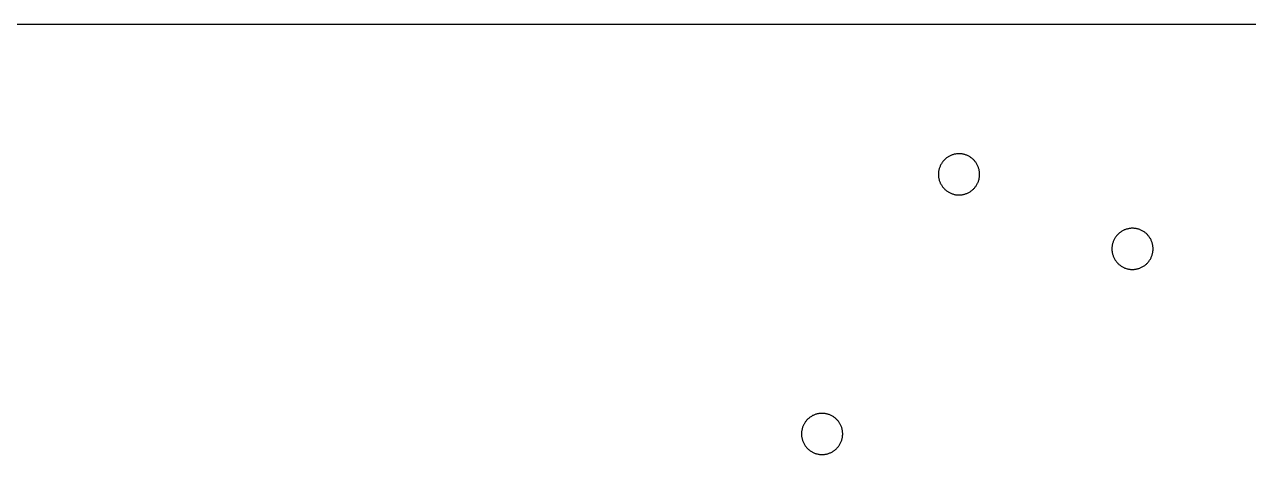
# Model space of a CAD drawing. Header units: millimetres. Extents: x -542 to -281, y -114 to -5.
# Drawn here: x -411.6 to -346.3, y -27.8 to -4.9 of the extents above; entities that cross this region are included whole.
import ezdxf

# ---------------------------------------------------------------- set-up
doc = ezdxf.new("R2010")
doc.units = ezdxf.units.MM
doc.layers.add('bottom_plate', color=18, linetype='Continuous', true_color=0x000000)

msp = doc.modelspace()

# ---------------------------------------------------------------- linework, layer by layer
at = {"layer": 'bottom_plate'}
for p, q in [((-282.863, -4.854, 0.2), (-540.415, -4.854, 0.2)), ((-361.822, -11.768, 0.2), (-361.86, -11.773, 0.2)), ((-361.784, -11.765, 0.2), (-361.822, -11.768, 0.2)), ((-361.746, -11.764, 0.2), (-361.784, -11.765, 0.2)), ((-361.707, -11.763, 0.2), (-361.746, -11.764, 0.2)), ((-361.669, -11.764, 0.2), (-361.707, -11.763, 0.2)), ((-361.631, -11.767, 0.2), (-361.669, -11.764, 0.2)), ((-361.593, -11.77, 0.2), (-361.631, -11.767, 0.2)), ((-362.715, -12.401, 0.2), (-362.73, -12.436, 0.2)), ((-362.698, -12.367, 0.2), (-362.715, -12.401, 0.2)), ((-362.68, -12.333, 0.2), (-362.698, -12.367, 0.2)), ((-362.661, -12.3, 0.2), (-362.68, -12.333, 0.2)), ((-362.641, -12.267, 0.2), (-362.661, -12.3, 0.2)), ((-362.62, -12.236, 0.2), (-362.641, -12.267, 0.2)), ((-362.598, -12.205, 0.2), (-362.62, -12.236, 0.2)), ((-362.574, -12.174, 0.2), (-362.598, -12.205, 0.2)), ((-362.55, -12.145, 0.2), (-362.574, -12.174, 0.2)), ((-362.524, -12.117, 0.2), (-362.55, -12.145, 0.2)), ((-362.498, -12.089, 0.2), (-362.524, -12.117, 0.2)), ((-362.471, -12.062, 0.2), (-362.498, -12.089, 0.2)), ((-362.442, -12.037, 0.2), (-362.471, -12.062, 0.2)), ((-362.413, -12.012, 0.2), (-362.442, -12.037, 0.2)), ((-362.383, -11.988, 0.2), (-362.413, -12.012, 0.2)), ((-362.353, -11.966, 0.2), (-362.383, -11.988, 0.2)), ((-362.321, -11.944, 0.2), (-362.353, -11.966, 0.2)), ((-362.289, -11.924, 0.2), (-362.321, -11.944, 0.2)), ((-362.256, -11.905, 0.2), (-362.289, -11.924, 0.2)), ((-362.222, -11.886, 0.2), (-362.256, -11.905, 0.2)), ((-362.188, -11.869, 0.2), (-362.222, -11.886, 0.2)), ((-362.153, -11.854, 0.2), (-362.188, -11.869, 0.2)), ((-362.118, -11.839, 0.2), (-362.153, -11.854, 0.2)), ((-362.082, -11.826, 0.2), (-362.118, -11.839, 0.2)), ((-362.046, -11.814, 0.2), (-362.082, -11.826, 0.2)), ((-362.009, -11.803, 0.2), (-362.046, -11.814, 0.2)), ((-361.972, -11.793, 0.2), (-362.009, -11.803, 0.2)), ((-361.935, -11.785, 0.2), (-361.972, -11.793, 0.2)), ((-361.897, -11.778, 0.2), (-361.935, -11.785, 0.2)), ((-361.86, -11.773, 0.2), (-361.897, -11.778, 0.2)), ((-361.555, -11.775, 0.2), (-361.593, -11.77, 0.2)), ((-361.518, -11.782, 0.2), (-361.555, -11.775, 0.2)), ((-361.48, -11.789, 0.2), (-361.518, -11.782, 0.2)), ((-361.443, -11.798, 0.2), (-361.48, -11.789, 0.2)), ((-361.406, -11.808, 0.2), (-361.443, -11.798, 0.2)), ((-361.37, -11.82, 0.2), (-361.406, -11.808, 0.2)), ((-361.334, -11.832, 0.2), (-361.37, -11.82, 0.2)), ((-361.298, -11.846, 0.2), (-361.334, -11.832, 0.2)), ((-361.263, -11.861, 0.2), (-361.298, -11.846, 0.2)), ((-361.229, -11.878, 0.2), (-361.263, -11.861, 0.2)), ((-361.195, -11.895, 0.2), (-361.229, -11.878, 0.2)), ((-361.161, -11.914, 0.2), (-361.195, -11.895, 0.2)), ((-361.129, -11.934, 0.2), (-361.161, -11.914, 0.2)), ((-361.097, -11.955, 0.2), (-361.129, -11.934, 0.2)), ((-361.066, -11.977, 0.2), (-361.097, -11.955, 0.2)), ((-361.035, -12, 0.2), (-361.066, -11.977, 0.2)), ((-361.006, -12.024, 0.2), (-361.035, -12, 0.2)), ((-360.977, -12.049, 0.2), (-361.006, -12.024, 0.2)), ((-360.949, -12.076, 0.2), (-360.977, -12.049, 0.2)), ((-360.922, -12.103, 0.2), (-360.949, -12.076, 0.2)), ((-360.896, -12.131, 0.2), (-360.922, -12.103, 0.2)), ((-360.872, -12.16, 0.2), (-360.896, -12.131, 0.2)), ((-360.848, -12.189, 0.2), (-360.872, -12.16, 0.2)), ((-360.825, -12.22, 0.2), (-360.848, -12.189, 0.2)), ((-360.803, -12.251, 0.2), (-360.825, -12.22, 0.2)), ((-360.782, -12.283, 0.2), (-360.803, -12.251, 0.2)), ((-360.763, -12.316, 0.2), (-360.782, -12.283, 0.2)), ((-360.744, -12.35, 0.2), (-360.763, -12.316, 0.2)), ((-360.727, -12.384, 0.2), (-360.744, -12.35, 0.2)), ((-360.711, -12.418, 0.2), (-360.727, -12.384, 0.2)), ((-360.696, -12.454, 0.2), (-360.711, -12.418, 0.2)), ((-362.815, -12.806, 0.2), (-362.817, -12.844, 0.2)), ((-362.817, -12.844, 0.2), (-362.817, -12.883, 0.2)), ((-362.817, -12.883, 0.2), (-362.815, -12.921, 0.2)), ((-362.813, -12.768, 0.2), (-362.815, -12.806, 0.2)), ((-362.815, -12.921, 0.2), (-362.813, -12.959, 0.2)), ((-362.809, -12.73, 0.2), (-362.813, -12.768, 0.2)), ((-362.813, -12.959, 0.2), (-362.809, -12.997, 0.2)), ((-362.804, -12.692, 0.2), (-362.809, -12.73, 0.2)), ((-362.809, -12.997, 0.2), (-362.804, -13.035, 0.2)), ((-362.797, -12.655, 0.2), (-362.804, -12.692, 0.2)), ((-362.804, -13.035, 0.2), (-362.797, -13.072, 0.2)), ((-362.789, -12.617, 0.2), (-362.797, -12.655, 0.2)), ((-362.797, -13.072, 0.2), (-362.789, -13.11, 0.2)), ((-362.78, -12.58, 0.2), (-362.789, -12.617, 0.2)), ((-362.769, -12.544, 0.2), (-362.78, -12.58, 0.2)), ((-362.758, -12.507, 0.2), (-362.769, -12.544, 0.2)), ((-362.745, -12.471, 0.2), (-362.758, -12.507, 0.2)), ((-362.73, -12.436, 0.2), (-362.745, -12.471, 0.2)), ((-360.683, -12.489, 0.2), (-360.696, -12.454, 0.2)), ((-360.67, -12.525, 0.2), (-360.683, -12.489, 0.2)), ((-360.659, -12.562, 0.2), (-360.67, -12.525, 0.2)), ((-360.649, -12.599, 0.2), (-360.659, -12.562, 0.2)), ((-360.641, -12.636, 0.2), (-360.649, -12.599, 0.2)), ((-360.633, -12.673, 0.2), (-360.641, -12.636, 0.2)), ((-360.641, -13.091, 0.2), (-360.633, -13.053, 0.2)), ((-360.627, -12.711, 0.2), (-360.633, -12.673, 0.2)), ((-360.633, -13.053, 0.2), (-360.627, -13.016, 0.2)), ((-360.623, -12.749, 0.2), (-360.627, -12.711, 0.2)), ((-360.627, -13.016, 0.2), (-360.623, -12.978, 0.2)), ((-360.62, -12.787, 0.2), (-360.623, -12.749, 0.2)), ((-360.623, -12.978, 0.2), (-360.62, -12.94, 0.2)), ((-360.618, -12.825, 0.2), (-360.62, -12.787, 0.2)), ((-360.62, -12.94, 0.2), (-360.618, -12.902, 0.2)), ((-360.617, -12.863, 0.2), (-360.618, -12.825, 0.2)), ((-360.618, -12.902, 0.2), (-360.617, -12.863, 0.2)), ((-362.789, -13.11, 0.2), (-362.78, -13.147, 0.2)), ((-362.78, -13.147, 0.2), (-362.769, -13.183, 0.2)), ((-362.769, -13.183, 0.2), (-362.758, -13.22, 0.2)), ((-362.758, -13.22, 0.2), (-362.745, -13.256, 0.2)), ((-362.745, -13.256, 0.2), (-362.73, -13.291, 0.2)), ((-362.73, -13.291, 0.2), (-362.715, -13.326, 0.2)), ((-362.715, -13.326, 0.2), (-362.698, -13.36, 0.2)), ((-362.698, -13.36, 0.2), (-362.68, -13.394, 0.2)), ((-362.68, -13.394, 0.2), (-362.661, -13.427, 0.2)), ((-362.661, -13.427, 0.2), (-362.641, -13.46, 0.2)), ((-362.641, -13.46, 0.2), (-362.62, -13.491, 0.2)), ((-362.62, -13.491, 0.2), (-362.598, -13.522, 0.2)), ((-362.598, -13.522, 0.2), (-362.574, -13.552, 0.2)), ((-362.574, -13.552, 0.2), (-362.55, -13.582, 0.2)), ((-362.55, -13.582, 0.2), (-362.524, -13.61, 0.2)), ((-362.524, -13.61, 0.2), (-362.498, -13.638, 0.2)), ((-362.498, -13.638, 0.2), (-362.471, -13.665, 0.2)), ((-362.471, -13.665, 0.2), (-362.442, -13.69, 0.2)), ((-362.442, -13.69, 0.2), (-362.413, -13.715, 0.2)), ((-362.413, -13.715, 0.2), (-362.383, -13.739, 0.2)), ((-361.066, -13.75, 0.2), (-361.035, -13.727, 0.2)), ((-361.035, -13.727, 0.2), (-361.006, -13.703, 0.2)), ((-361.006, -13.703, 0.2), (-360.977, -13.677, 0.2)), ((-360.977, -13.677, 0.2), (-360.949, -13.651, 0.2)), ((-360.949, -13.651, 0.2), (-360.922, -13.624, 0.2)), ((-360.922, -13.624, 0.2), (-360.896, -13.596, 0.2)), ((-360.896, -13.596, 0.2), (-360.872, -13.567, 0.2)), ((-360.872, -13.567, 0.2), (-360.848, -13.537, 0.2)), ((-360.848, -13.537, 0.2), (-360.825, -13.507, 0.2)), ((-360.825, -13.507, 0.2), (-360.803, -13.476, 0.2)), ((-360.803, -13.476, 0.2), (-360.782, -13.443, 0.2)), ((-360.782, -13.443, 0.2), (-360.763, -13.411, 0.2)), ((-360.763, -13.411, 0.2), (-360.744, -13.377, 0.2)), ((-360.744, -13.377, 0.2), (-360.727, -13.343, 0.2)), ((-360.727, -13.343, 0.2), (-360.711, -13.309, 0.2)), ((-360.711, -13.309, 0.2), (-360.696, -13.273, 0.2)), ((-360.696, -13.273, 0.2), (-360.683, -13.238, 0.2)), ((-360.683, -13.238, 0.2), (-360.67, -13.202, 0.2)), ((-360.67, -13.202, 0.2), (-360.659, -13.165, 0.2)), ((-360.659, -13.165, 0.2), (-360.649, -13.128, 0.2)), ((-360.649, -13.128, 0.2), (-360.641, -13.091, 0.2)), ((-362.383, -13.739, 0.2), (-362.353, -13.761, 0.2)), ((-362.353, -13.761, 0.2), (-362.321, -13.783, 0.2)), ((-362.321, -13.783, 0.2), (-362.289, -13.803, 0.2)), ((-362.289, -13.803, 0.2), (-362.256, -13.822, 0.2)), ((-362.256, -13.822, 0.2), (-362.222, -13.84, 0.2)), ((-362.222, -13.84, 0.2), (-362.188, -13.857, 0.2)), ((-362.188, -13.857, 0.2), (-362.153, -13.873, 0.2)), ((-362.153, -13.873, 0.2), (-362.118, -13.888, 0.2)), ((-362.118, -13.888, 0.2), (-362.082, -13.901, 0.2)), ((-362.082, -13.901, 0.2), (-362.046, -13.913, 0.2)), ((-362.046, -13.913, 0.2), (-362.009, -13.924, 0.2)), ((-362.009, -13.924, 0.2), (-361.972, -13.933, 0.2)), ((-361.972, -13.933, 0.2), (-361.935, -13.942, 0.2)), ((-361.935, -13.942, 0.2), (-361.897, -13.949, 0.2)), ((-361.897, -13.949, 0.2), (-361.86, -13.954, 0.2)), ((-361.86, -13.954, 0.2), (-361.822, -13.958, 0.2)), ((-361.822, -13.958, 0.2), (-361.784, -13.961, 0.2)), ((-361.784, -13.961, 0.2), (-361.746, -13.963, 0.2)), ((-361.746, -13.963, 0.2), (-361.707, -13.963, 0.2)), ((-361.707, -13.963, 0.2), (-361.669, -13.962, 0.2)), ((-361.669, -13.962, 0.2), (-361.631, -13.96, 0.2)), ((-361.631, -13.96, 0.2), (-361.593, -13.956, 0.2)), ((-361.593, -13.956, 0.2), (-361.555, -13.951, 0.2)), ((-361.555, -13.951, 0.2), (-361.518, -13.945, 0.2)), ((-361.518, -13.945, 0.2), (-361.48, -13.938, 0.2)), ((-361.48, -13.938, 0.2), (-361.443, -13.929, 0.2)), ((-361.443, -13.929, 0.2), (-361.406, -13.919, 0.2)), ((-361.406, -13.919, 0.2), (-361.37, -13.907, 0.2)), ((-361.37, -13.907, 0.2), (-361.334, -13.895, 0.2)), ((-361.334, -13.895, 0.2), (-361.298, -13.881, 0.2)), ((-361.298, -13.881, 0.2), (-361.263, -13.865, 0.2)), ((-361.263, -13.865, 0.2), (-361.229, -13.849, 0.2)), ((-361.229, -13.849, 0.2), (-361.195, -13.832, 0.2)), ((-361.195, -13.832, 0.2), (-361.161, -13.813, 0.2)), ((-361.161, -13.813, 0.2), (-361.129, -13.793, 0.2)), ((-361.129, -13.793, 0.2), (-361.097, -13.772, 0.2)), ((-361.097, -13.772, 0.2), (-361.066, -13.75, 0.2)), ((-353.413, -16.314, 0.2), (-353.431, -16.348, 0.2)), ((-353.394, -16.281, 0.2), (-353.413, -16.314, 0.2)), ((-353.374, -16.249, 0.2), (-353.394, -16.281, 0.2)), ((-353.353, -16.217, 0.2), (-353.374, -16.249, 0.2)), ((-353.33, -16.186, 0.2), (-353.353, -16.217, 0.2)), ((-353.307, -16.156, 0.2), (-353.33, -16.186, 0.2)), ((-353.283, -16.126, 0.2), (-353.307, -16.156, 0.2)), ((-353.257, -16.098, 0.2), (-353.283, -16.126, 0.2)), ((-353.231, -16.07, 0.2), (-353.257, -16.098, 0.2)), ((-353.203, -16.044, 0.2), (-353.231, -16.07, 0.2)), ((-353.175, -16.018, 0.2), (-353.203, -16.044, 0.2)), ((-353.146, -15.993, 0.2), (-353.175, -16.018, 0.2)), ((-353.116, -15.97, 0.2), (-353.146, -15.993, 0.2)), ((-353.085, -15.947, 0.2), (-353.116, -15.97, 0.2)), ((-353.054, -15.926, 0.2), (-353.085, -15.947, 0.2)), ((-353.021, -15.905, 0.2), (-353.054, -15.926, 0.2)), ((-352.989, -15.886, 0.2), (-353.021, -15.905, 0.2)), ((-352.955, -15.868, 0.2), (-352.989, -15.886, 0.2)), ((-352.921, -15.851, 0.2), (-352.955, -15.868, 0.2)), ((-352.886, -15.835, 0.2), (-352.921, -15.851, 0.2)), ((-352.851, -15.82, 0.2), (-352.886, -15.835, 0.2)), ((-352.815, -15.807, 0.2), (-352.851, -15.82, 0.2)), ((-352.779, -15.795, 0.2), (-352.815, -15.807, 0.2)), ((-352.742, -15.784, 0.2), (-352.779, -15.795, 0.2)), ((-352.705, -15.775, 0.2), (-352.742, -15.784, 0.2)), ((-352.668, -15.767, 0.2), (-352.705, -15.775, 0.2)), ((-352.63, -15.76, 0.2), (-352.668, -15.767, 0.2)), ((-352.592, -15.754, 0.2), (-352.63, -15.76, 0.2)), ((-352.554, -15.75, 0.2), (-352.592, -15.754, 0.2)), ((-352.516, -15.747, 0.2), (-352.554, -15.75, 0.2)), ((-352.478, -15.745, 0.2), (-352.516, -15.747, 0.2)), ((-352.44, -15.745, 0.2), (-352.478, -15.745, 0.2)), ((-352.402, -15.746, 0.2), (-352.44, -15.745, 0.2)), ((-352.364, -15.748, 0.2), (-352.402, -15.746, 0.2)), ((-352.326, -15.752, 0.2), (-352.364, -15.748, 0.2)), ((-352.288, -15.757, 0.2), (-352.326, -15.752, 0.2)), ((-352.25, -15.763, 0.2), (-352.288, -15.757, 0.2)), ((-352.213, -15.771, 0.2), (-352.25, -15.763, 0.2)), ((-352.176, -15.779, 0.2), (-352.213, -15.771, 0.2)), ((-352.139, -15.79, 0.2), (-352.176, -15.779, 0.2)), ((-352.102, -15.801, 0.2), (-352.139, -15.79, 0.2)), ((-352.066, -15.814, 0.2), (-352.102, -15.801, 0.2)), ((-352.031, -15.828, 0.2), (-352.066, -15.814, 0.2)), ((-351.996, -15.843, 0.2), (-352.031, -15.828, 0.2)), ((-351.961, -15.859, 0.2), (-351.996, -15.843, 0.2)), ((-351.927, -15.877, 0.2), (-351.961, -15.859, 0.2)), ((-351.894, -15.895, 0.2), (-351.927, -15.877, 0.2)), ((-351.861, -15.915, 0.2), (-351.894, -15.895, 0.2)), ((-351.83, -15.936, 0.2), (-351.861, -15.915, 0.2)), ((-351.798, -15.958, 0.2), (-351.83, -15.936, 0.2)), ((-351.768, -15.981, 0.2), (-351.798, -15.958, 0.2)), ((-351.738, -16.006, 0.2), (-351.768, -15.981, 0.2)), ((-351.71, -16.031, 0.2), (-351.738, -16.006, 0.2)), ((-351.682, -16.057, 0.2), (-351.71, -16.031, 0.2)), ((-351.655, -16.084, 0.2), (-351.682, -16.057, 0.2)), ((-351.629, -16.112, 0.2), (-351.655, -16.084, 0.2)), ((-351.604, -16.141, 0.2), (-351.629, -16.112, 0.2)), ((-351.58, -16.171, 0.2), (-351.604, -16.141, 0.2)), ((-351.557, -16.201, 0.2), (-351.58, -16.171, 0.2)), ((-351.536, -16.233, 0.2), (-351.557, -16.201, 0.2)), ((-351.515, -16.265, 0.2), (-351.536, -16.233, 0.2)), ((-351.495, -16.298, 0.2), (-351.515, -16.265, 0.2)), ((-351.477, -16.331, 0.2), (-351.495, -16.298, 0.2)), ((-351.46, -16.365, 0.2), (-351.477, -16.331, 0.2)), ((-353.548, -16.788, 0.2), (-353.549, -16.826, 0.2)), ((-353.549, -16.826, 0.2), (-353.549, -16.864, 0.2)), ((-353.549, -16.864, 0.2), (-353.548, -16.902, 0.2)), ((-353.545, -16.749, 0.2), (-353.548, -16.788, 0.2)), ((-353.548, -16.902, 0.2), (-353.545, -16.94, 0.2)), ((-353.541, -16.711, 0.2), (-353.545, -16.749, 0.2)), ((-353.545, -16.94, 0.2), (-353.541, -16.978, 0.2)), ((-353.536, -16.674, 0.2), (-353.541, -16.711, 0.2)), ((-353.541, -16.978, 0.2), (-353.536, -17.016, 0.2)), ((-353.53, -16.636, 0.2), (-353.536, -16.674, 0.2)), ((-353.522, -16.599, 0.2), (-353.53, -16.636, 0.2)), ((-353.513, -16.562, 0.2), (-353.522, -16.599, 0.2)), ((-353.502, -16.525, 0.2), (-353.513, -16.562, 0.2)), ((-353.49, -16.489, 0.2), (-353.502, -16.525, 0.2)), ((-353.477, -16.453, 0.2), (-353.49, -16.489, 0.2)), ((-353.463, -16.417, 0.2), (-353.477, -16.453, 0.2)), ((-353.448, -16.382, 0.2), (-353.463, -16.417, 0.2)), ((-353.431, -16.348, 0.2), (-353.448, -16.382, 0.2)), ((-351.444, -16.4, 0.2), (-351.46, -16.365, 0.2)), ((-351.429, -16.435, 0.2), (-351.444, -16.4, 0.2)), ((-351.415, -16.471, 0.2), (-351.429, -16.435, 0.2)), ((-351.403, -16.507, 0.2), (-351.415, -16.471, 0.2)), ((-351.392, -16.543, 0.2), (-351.403, -16.507, 0.2)), ((-351.382, -16.58, 0.2), (-351.392, -16.543, 0.2)), ((-351.373, -16.617, 0.2), (-351.382, -16.58, 0.2)), ((-351.366, -16.655, 0.2), (-351.373, -16.617, 0.2)), ((-351.36, -16.693, 0.2), (-351.366, -16.655, 0.2)), ((-351.366, -17.035, 0.2), (-351.36, -16.997, 0.2)), ((-351.356, -16.73, 0.2), (-351.36, -16.693, 0.2)), ((-351.36, -16.997, 0.2), (-351.356, -16.959, 0.2)), ((-351.352, -16.768, 0.2), (-351.356, -16.73, 0.2)), ((-351.356, -16.959, 0.2), (-351.352, -16.921, 0.2)), ((-351.35, -16.807, 0.2), (-351.352, -16.768, 0.2)), ((-351.352, -16.921, 0.2), (-351.35, -16.883, 0.2)), ((-351.35, -16.845, 0.2), (-351.35, -16.807, 0.2)), ((-351.35, -16.883, 0.2), (-351.35, -16.845, 0.2)), ((-353.536, -17.016, 0.2), (-353.53, -17.054, 0.2)), ((-353.53, -17.054, 0.2), (-353.522, -17.091, 0.2)), ((-353.522, -17.091, 0.2), (-353.513, -17.128, 0.2)), ((-353.513, -17.128, 0.2), (-353.502, -17.165, 0.2)), ((-353.502, -17.165, 0.2), (-353.49, -17.201, 0.2)), ((-353.49, -17.201, 0.2), (-353.477, -17.237, 0.2)), ((-353.477, -17.237, 0.2), (-353.463, -17.272, 0.2)), ((-353.463, -17.272, 0.2), (-353.448, -17.307, 0.2)), ((-353.448, -17.307, 0.2), (-353.431, -17.342, 0.2)), ((-353.431, -17.342, 0.2), (-353.413, -17.375, 0.2)), ((-353.413, -17.375, 0.2), (-353.394, -17.409, 0.2)), ((-353.394, -17.409, 0.2), (-353.374, -17.441, 0.2)), ((-353.374, -17.441, 0.2), (-353.353, -17.473, 0.2)), ((-353.353, -17.473, 0.2), (-353.33, -17.504, 0.2)), ((-353.33, -17.504, 0.2), (-353.307, -17.534, 0.2)), ((-353.307, -17.534, 0.2), (-353.283, -17.563, 0.2)), ((-353.283, -17.563, 0.2), (-353.257, -17.592, 0.2)), ((-353.257, -17.592, 0.2), (-353.231, -17.619, 0.2)), ((-353.231, -17.619, 0.2), (-353.203, -17.646, 0.2)), ((-353.203, -17.646, 0.2), (-353.175, -17.672, 0.2)), ((-351.71, -17.659, 0.2), (-351.682, -17.633, 0.2)), ((-351.682, -17.633, 0.2), (-351.655, -17.606, 0.2)), ((-351.655, -17.606, 0.2), (-351.629, -17.578, 0.2)), ((-351.629, -17.578, 0.2), (-351.604, -17.549, 0.2)), ((-351.604, -17.549, 0.2), (-351.58, -17.519, 0.2)), ((-351.58, -17.519, 0.2), (-351.557, -17.488, 0.2)), ((-351.557, -17.488, 0.2), (-351.536, -17.457, 0.2)), ((-351.536, -17.457, 0.2), (-351.515, -17.425, 0.2)), ((-351.515, -17.425, 0.2), (-351.495, -17.392, 0.2)), ((-351.495, -17.392, 0.2), (-351.477, -17.359, 0.2)), ((-351.477, -17.359, 0.2), (-351.46, -17.325, 0.2)), ((-351.46, -17.325, 0.2), (-351.444, -17.29, 0.2)), ((-351.444, -17.29, 0.2), (-351.429, -17.255, 0.2)), ((-351.429, -17.255, 0.2), (-351.415, -17.219, 0.2)), ((-351.415, -17.219, 0.2), (-351.403, -17.183, 0.2)), ((-351.403, -17.183, 0.2), (-351.392, -17.146, 0.2)), ((-351.392, -17.146, 0.2), (-351.382, -17.109, 0.2)), ((-351.382, -17.109, 0.2), (-351.373, -17.072, 0.2)), ((-351.373, -17.072, 0.2), (-351.366, -17.035, 0.2)), ((-353.175, -17.672, 0.2), (-353.146, -17.696, 0.2)), ((-353.146, -17.696, 0.2), (-353.116, -17.72, 0.2)), ((-353.116, -17.72, 0.2), (-353.085, -17.742, 0.2)), ((-353.085, -17.742, 0.2), (-353.054, -17.764, 0.2)), ((-353.054, -17.764, 0.2), (-353.021, -17.784, 0.2)), ((-353.021, -17.784, 0.2), (-352.989, -17.804, 0.2)), ((-352.989, -17.804, 0.2), (-352.955, -17.822, 0.2)), ((-352.955, -17.822, 0.2), (-352.921, -17.839, 0.2)), ((-352.921, -17.839, 0.2), (-352.886, -17.855, 0.2)), ((-352.886, -17.855, 0.2), (-352.851, -17.869, 0.2)), ((-352.851, -17.869, 0.2), (-352.815, -17.882, 0.2)), ((-352.815, -17.882, 0.2), (-352.779, -17.894, 0.2)), ((-352.779, -17.894, 0.2), (-352.742, -17.905, 0.2)), ((-352.742, -17.905, 0.2), (-352.705, -17.915, 0.2)), ((-352.705, -17.915, 0.2), (-352.668, -17.923, 0.2)), ((-352.668, -17.923, 0.2), (-352.63, -17.93, 0.2)), ((-352.63, -17.93, 0.2), (-352.592, -17.935, 0.2)), ((-352.592, -17.935, 0.2), (-352.554, -17.94, 0.2)), ((-352.554, -17.94, 0.2), (-352.516, -17.943, 0.2)), ((-352.516, -17.943, 0.2), (-352.478, -17.944, 0.2)), ((-352.478, -17.944, 0.2), (-352.44, -17.945, 0.2)), ((-352.44, -17.945, 0.2), (-352.402, -17.944, 0.2)), ((-352.402, -17.944, 0.2), (-352.364, -17.941, 0.2)), ((-352.364, -17.941, 0.2), (-352.326, -17.938, 0.2)), ((-352.326, -17.938, 0.2), (-352.288, -17.933, 0.2)), ((-352.288, -17.933, 0.2), (-352.25, -17.927, 0.2)), ((-352.25, -17.927, 0.2), (-352.213, -17.919, 0.2)), ((-352.213, -17.919, 0.2), (-352.176, -17.91, 0.2)), ((-352.176, -17.91, 0.2), (-352.139, -17.9, 0.2)), ((-352.139, -17.9, 0.2), (-352.102, -17.889, 0.2)), ((-352.102, -17.889, 0.2), (-352.066, -17.876, 0.2)), ((-352.066, -17.876, 0.2), (-352.031, -17.862, 0.2)), ((-352.031, -17.862, 0.2), (-351.996, -17.847, 0.2)), ((-351.996, -17.847, 0.2), (-351.961, -17.83, 0.2)), ((-351.961, -17.83, 0.2), (-351.927, -17.813, 0.2)), ((-351.927, -17.813, 0.2), (-351.894, -17.794, 0.2)), ((-351.894, -17.794, 0.2), (-351.861, -17.774, 0.2)), ((-351.861, -17.774, 0.2), (-351.83, -17.753, 0.2)), ((-351.83, -17.753, 0.2), (-351.798, -17.731, 0.2)), ((-351.798, -17.731, 0.2), (-351.768, -17.708, 0.2)), ((-351.768, -17.708, 0.2), (-351.738, -17.684, 0.2)), ((-351.738, -17.684, 0.2), (-351.71, -17.659, 0.2)), ((-369.955, -26.139, 0.2), (-369.975, -26.171, 0.2)), ((-369.934, -26.107, 0.2), (-369.955, -26.139, 0.2)), ((-369.912, -26.076, 0.2), (-369.934, -26.107, 0.2)), ((-369.888, -26.046, 0.2), (-369.912, -26.076, 0.2)), ((-369.864, -26.016, 0.2), (-369.888, -26.046, 0.2)), ((-369.838, -25.988, 0.2), (-369.864, -26.016, 0.2)), ((-369.812, -25.96, 0.2), (-369.838, -25.988, 0.2)), ((-369.785, -25.934, 0.2), (-369.812, -25.96, 0.2)), ((-369.756, -25.908, 0.2), (-369.785, -25.934, 0.2)), ((-369.727, -25.883, 0.2), (-369.756, -25.908, 0.2)), ((-369.697, -25.86, 0.2), (-369.727, -25.883, 0.2)), ((-369.667, -25.837, 0.2), (-369.697, -25.86, 0.2)), ((-369.635, -25.816, 0.2), (-369.667, -25.837, 0.2)), ((-369.603, -25.795, 0.2), (-369.635, -25.816, 0.2)), ((-369.57, -25.776, 0.2), (-369.603, -25.795, 0.2)), ((-369.536, -25.758, 0.2), (-369.57, -25.776, 0.2)), ((-369.502, -25.741, 0.2), (-369.536, -25.758, 0.2)), ((-369.467, -25.725, 0.2), (-369.502, -25.741, 0.2)), ((-369.432, -25.711, 0.2), (-369.467, -25.725, 0.2)), ((-369.396, -25.697, 0.2), (-369.432, -25.711, 0.2)), ((-369.36, -25.685, 0.2), (-369.396, -25.697, 0.2)), ((-369.323, -25.674, 0.2), (-369.36, -25.685, 0.2)), ((-369.286, -25.665, 0.2), (-369.323, -25.674, 0.2)), ((-369.249, -25.657, 0.2), (-369.286, -25.665, 0.2)), ((-369.211, -25.65, 0.2), (-369.249, -25.657, 0.2)), ((-369.174, -25.644, 0.2), (-369.211, -25.65, 0.2)), ((-369.136, -25.64, 0.2), (-369.174, -25.644, 0.2)), ((-369.098, -25.637, 0.2), (-369.136, -25.64, 0.2)), ((-369.059, -25.635, 0.2), (-369.098, -25.637, 0.2)), ((-369.021, -25.635, 0.2), (-369.059, -25.635, 0.2)), ((-368.983, -25.636, 0.2), (-369.021, -25.635, 0.2)), ((-368.945, -25.638, 0.2), (-368.983, -25.636, 0.2)), ((-368.907, -25.642, 0.2), (-368.945, -25.638, 0.2)), ((-368.869, -25.647, 0.2), (-368.907, -25.642, 0.2)), ((-368.831, -25.653, 0.2), (-368.869, -25.647, 0.2)), ((-368.794, -25.661, 0.2), (-368.831, -25.653, 0.2)), ((-368.757, -25.67, 0.2), (-368.794, -25.661, 0.2)), ((-368.72, -25.68, 0.2), (-368.757, -25.67, 0.2)), ((-368.684, -25.691, 0.2), (-368.72, -25.68, 0.2)), ((-368.648, -25.704, 0.2), (-368.684, -25.691, 0.2)), ((-368.612, -25.718, 0.2), (-368.648, -25.704, 0.2)), ((-368.577, -25.733, 0.2), (-368.612, -25.718, 0.2)), ((-368.543, -25.749, 0.2), (-368.577, -25.733, 0.2)), ((-368.509, -25.767, 0.2), (-368.543, -25.749, 0.2)), ((-368.475, -25.785, 0.2), (-368.509, -25.767, 0.2)), ((-368.443, -25.805, 0.2), (-368.475, -25.785, 0.2)), ((-368.411, -25.826, 0.2), (-368.443, -25.805, 0.2)), ((-368.38, -25.848, 0.2), (-368.411, -25.826, 0.2)), ((-368.349, -25.871, 0.2), (-368.38, -25.848, 0.2)), ((-368.32, -25.896, 0.2), (-368.349, -25.871, 0.2)), ((-368.291, -25.921, 0.2), (-368.32, -25.896, 0.2)), ((-368.263, -25.947, 0.2), (-368.291, -25.921, 0.2)), ((-368.236, -25.974, 0.2), (-368.263, -25.947, 0.2)), ((-368.21, -26.002, 0.2), (-368.236, -25.974, 0.2)), ((-368.185, -26.031, 0.2), (-368.21, -26.002, 0.2)), ((-368.162, -26.061, 0.2), (-368.185, -26.031, 0.2)), ((-368.139, -26.091, 0.2), (-368.162, -26.061, 0.2)), ((-368.117, -26.123, 0.2), (-368.139, -26.091, 0.2)), ((-368.096, -26.155, 0.2), (-368.117, -26.123, 0.2)), ((-368.077, -26.188, 0.2), (-368.096, -26.155, 0.2)), ((-370.129, -26.678, 0.2), (-370.131, -26.716, 0.2)), ((-370.131, -26.716, 0.2), (-370.131, -26.754, 0.2)), ((-370.131, -26.754, 0.2), (-370.129, -26.792, 0.2)), ((-370.127, -26.64, 0.2), (-370.129, -26.678, 0.2)), ((-370.129, -26.792, 0.2), (-370.127, -26.83, 0.2)), ((-370.123, -26.602, 0.2), (-370.127, -26.64, 0.2)), ((-370.117, -26.564, 0.2), (-370.123, -26.602, 0.2)), ((-370.111, -26.526, 0.2), (-370.117, -26.564, 0.2)), ((-370.103, -26.489, 0.2), (-370.111, -26.526, 0.2)), ((-370.094, -26.452, 0.2), (-370.103, -26.489, 0.2)), ((-370.083, -26.415, 0.2), (-370.094, -26.452, 0.2)), ((-370.072, -26.379, 0.2), (-370.083, -26.415, 0.2)), ((-370.059, -26.343, 0.2), (-370.072, -26.379, 0.2)), ((-370.044, -26.307, 0.2), (-370.059, -26.343, 0.2)), ((-370.029, -26.272, 0.2), (-370.044, -26.307, 0.2)), ((-370.012, -26.238, 0.2), (-370.029, -26.272, 0.2)), ((-369.994, -26.204, 0.2), (-370.012, -26.238, 0.2)), ((-369.975, -26.171, 0.2), (-369.994, -26.204, 0.2)), ((-368.058, -26.221, 0.2), (-368.077, -26.188, 0.2)), ((-368.041, -26.255, 0.2), (-368.058, -26.221, 0.2)), ((-368.025, -26.29, 0.2), (-368.041, -26.255, 0.2)), ((-368.01, -26.325, 0.2), (-368.025, -26.29, 0.2)), ((-367.996, -26.361, 0.2), (-368.01, -26.325, 0.2)), ((-367.984, -26.397, 0.2), (-367.996, -26.361, 0.2)), ((-367.973, -26.433, 0.2), (-367.984, -26.397, 0.2)), ((-367.963, -26.47, 0.2), (-367.973, -26.433, 0.2)), ((-367.955, -26.507, 0.2), (-367.963, -26.47, 0.2)), ((-367.947, -26.545, 0.2), (-367.955, -26.507, 0.2)), ((-367.941, -26.583, 0.2), (-367.947, -26.545, 0.2)), ((-367.937, -26.621, 0.2), (-367.941, -26.583, 0.2)), ((-367.933, -26.659, 0.2), (-367.937, -26.621, 0.2)), ((-367.931, -26.697, 0.2), (-367.933, -26.659, 0.2)), ((-367.933, -26.811, 0.2), (-367.931, -26.773, 0.2)), ((-367.931, -26.735, 0.2), (-367.931, -26.697, 0.2)), ((-367.931, -26.773, 0.2), (-367.931, -26.735, 0.2)), ((-370.127, -26.83, 0.2), (-370.123, -26.868, 0.2)), ((-370.123, -26.868, 0.2), (-370.117, -26.906, 0.2)), ((-370.117, -26.906, 0.2), (-370.111, -26.944, 0.2)), ((-370.111, -26.944, 0.2), (-370.103, -26.981, 0.2)), ((-370.103, -26.981, 0.2), (-370.094, -27.018, 0.2)), ((-370.094, -27.018, 0.2), (-370.083, -27.055, 0.2)), ((-370.083, -27.055, 0.2), (-370.072, -27.091, 0.2)), ((-370.072, -27.091, 0.2), (-370.059, -27.127, 0.2)), ((-370.059, -27.127, 0.2), (-370.044, -27.162, 0.2)), ((-370.044, -27.162, 0.2), (-370.029, -27.197, 0.2)), ((-370.029, -27.197, 0.2), (-370.012, -27.232, 0.2)), ((-370.012, -27.232, 0.2), (-369.994, -27.265, 0.2)), ((-369.994, -27.265, 0.2), (-369.975, -27.299, 0.2)), ((-369.975, -27.299, 0.2), (-369.955, -27.331, 0.2)), ((-369.955, -27.331, 0.2), (-369.934, -27.363, 0.2)), ((-369.934, -27.363, 0.2), (-369.912, -27.394, 0.2)), ((-369.912, -27.394, 0.2), (-369.888, -27.424, 0.2)), ((-369.888, -27.424, 0.2), (-369.864, -27.453, 0.2)), ((-369.864, -27.453, 0.2), (-369.838, -27.482, 0.2)), ((-368.21, -27.468, 0.2), (-368.185, -27.439, 0.2)), ((-368.185, -27.439, 0.2), (-368.162, -27.409, 0.2)), ((-368.162, -27.409, 0.2), (-368.139, -27.378, 0.2)), ((-368.139, -27.378, 0.2), (-368.117, -27.347, 0.2)), ((-368.117, -27.347, 0.2), (-368.096, -27.315, 0.2)), ((-368.096, -27.315, 0.2), (-368.077, -27.282, 0.2)), ((-368.077, -27.282, 0.2), (-368.058, -27.249, 0.2)), ((-368.058, -27.249, 0.2), (-368.041, -27.215, 0.2)), ((-368.041, -27.215, 0.2), (-368.025, -27.18, 0.2)), ((-368.025, -27.18, 0.2), (-368.01, -27.145, 0.2)), ((-368.01, -27.145, 0.2), (-367.996, -27.109, 0.2)), ((-367.996, -27.109, 0.2), (-367.984, -27.073, 0.2)), ((-367.984, -27.073, 0.2), (-367.973, -27.036, 0.2)), ((-367.973, -27.036, 0.2), (-367.963, -27, 0.2)), ((-367.963, -27, 0.2), (-367.955, -26.962, 0.2)), ((-367.955, -26.962, 0.2), (-367.947, -26.925, 0.2)), ((-367.947, -26.925, 0.2), (-367.941, -26.887, 0.2)), ((-367.941, -26.887, 0.2), (-367.937, -26.849, 0.2)), ((-367.937, -26.849, 0.2), (-367.933, -26.811, 0.2)), ((-369.838, -27.482, 0.2), (-369.812, -27.509, 0.2)), ((-369.812, -27.509, 0.2), (-369.785, -27.536, 0.2)), ((-369.785, -27.536, 0.2), (-369.756, -27.562, 0.2)), ((-369.756, -27.562, 0.2), (-369.727, -27.586, 0.2)), ((-369.727, -27.586, 0.2), (-369.697, -27.61, 0.2)), ((-369.697, -27.61, 0.2), (-369.667, -27.633, 0.2)), ((-369.667, -27.633, 0.2), (-369.635, -27.654, 0.2)), ((-369.635, -27.654, 0.2), (-369.603, -27.675, 0.2)), ((-369.603, -27.675, 0.2), (-369.57, -27.694, 0.2)), ((-369.57, -27.694, 0.2), (-369.536, -27.712, 0.2)), ((-369.536, -27.712, 0.2), (-369.502, -27.729, 0.2)), ((-369.502, -27.729, 0.2), (-369.467, -27.745, 0.2)), ((-369.467, -27.745, 0.2), (-369.432, -27.759, 0.2)), ((-369.432, -27.759, 0.2), (-369.396, -27.772, 0.2)), ((-369.396, -27.772, 0.2), (-369.36, -27.785, 0.2)), ((-369.36, -27.785, 0.2), (-369.323, -27.795, 0.2)), ((-369.323, -27.795, 0.2), (-369.286, -27.805, 0.2)), ((-369.286, -27.805, 0.2), (-369.249, -27.813, 0.2)), ((-369.249, -27.813, 0.2), (-369.211, -27.82, 0.2)), ((-369.211, -27.82, 0.2), (-369.174, -27.826, 0.2)), ((-369.174, -27.826, 0.2), (-369.136, -27.83, 0.2)), ((-369.136, -27.83, 0.2), (-369.098, -27.833, 0.2)), ((-369.098, -27.833, 0.2), (-369.059, -27.834, 0.2)), ((-369.059, -27.834, 0.2), (-369.021, -27.835, 0.2)), ((-369.021, -27.835, 0.2), (-368.983, -27.834, 0.2)), ((-368.983, -27.834, 0.2), (-368.945, -27.832, 0.2)), ((-368.945, -27.832, 0.2), (-368.907, -27.828, 0.2)), ((-368.907, -27.828, 0.2), (-368.869, -27.823, 0.2)), ((-368.869, -27.823, 0.2), (-368.831, -27.817, 0.2)), ((-368.831, -27.817, 0.2), (-368.794, -27.809, 0.2)), ((-368.794, -27.809, 0.2), (-368.757, -27.8, 0.2)), ((-368.757, -27.8, 0.2), (-368.72, -27.79, 0.2)), ((-368.72, -27.79, 0.2), (-368.684, -27.779, 0.2)), ((-368.684, -27.779, 0.2), (-368.648, -27.766, 0.2)), ((-368.648, -27.766, 0.2), (-368.612, -27.752, 0.2)), ((-368.612, -27.752, 0.2), (-368.577, -27.737, 0.2)), ((-368.577, -27.737, 0.2), (-368.543, -27.721, 0.2)), ((-368.543, -27.721, 0.2), (-368.509, -27.703, 0.2)), ((-368.509, -27.703, 0.2), (-368.475, -27.684, 0.2)), ((-368.475, -27.684, 0.2), (-368.443, -27.664, 0.2)), ((-368.443, -27.664, 0.2), (-368.411, -27.643, 0.2)), ((-368.411, -27.643, 0.2), (-368.38, -27.621, 0.2)), ((-368.38, -27.621, 0.2), (-368.349, -27.598, 0.2)), ((-368.349, -27.598, 0.2), (-368.32, -27.574, 0.2)), ((-368.32, -27.574, 0.2), (-368.291, -27.549, 0.2)), ((-368.291, -27.549, 0.2), (-368.263, -27.523, 0.2)), ((-368.263, -27.523, 0.2), (-368.236, -27.496, 0.2)), ((-368.236, -27.496, 0.2), (-368.21, -27.468, 0.2))]:
    msp.add_line(p, q, dxfattribs=at)

doc.saveas('drawing.dxf')
